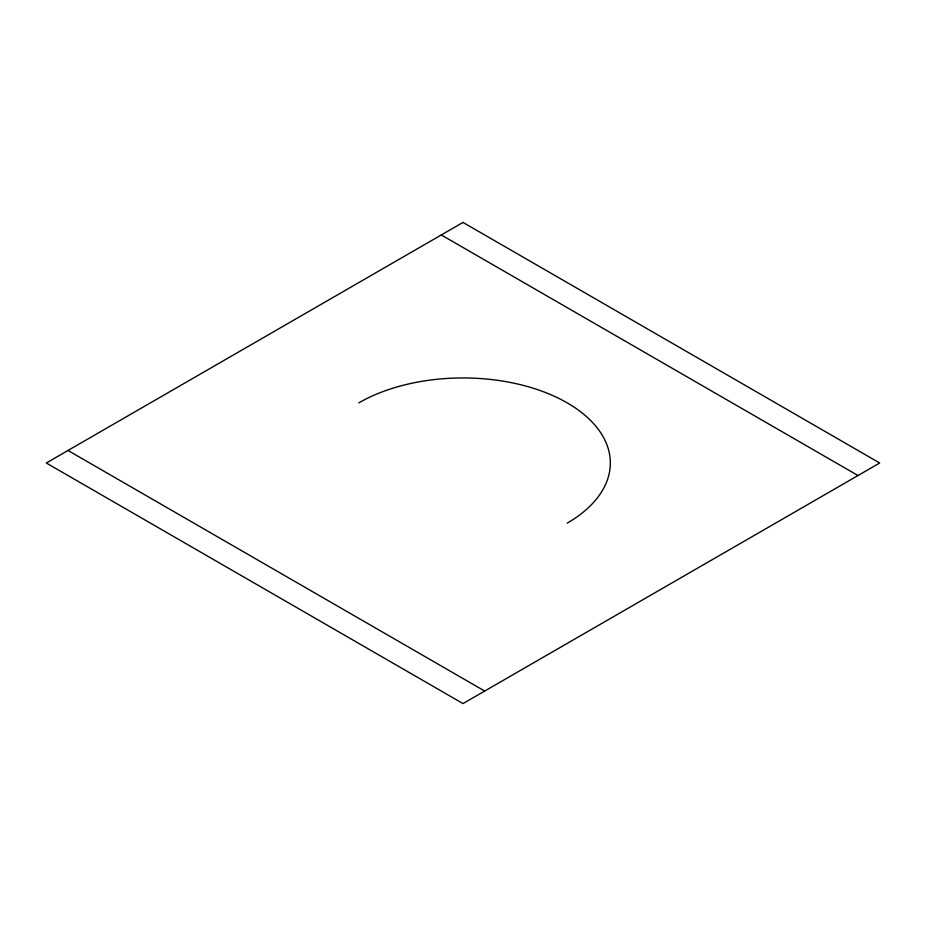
<?xml version="1.0" encoding="UTF-8"?>
<svg xmlns="http://www.w3.org/2000/svg" width="926" height="926" viewBox="0 0 926 926"><rect width="100%" height="100%" fill="white"/><g stroke="black" fill="none" stroke-linecap="round" stroke-linejoin="round"><path stroke-width="1.39" d="M441.297 234.949L857.997 475.536M68.003 450.476L484.703 691.051M358.825 402.856A147.327 85.053 0 0 1 567.175 402.856A147.327 85.053 0 0 1 567.175 523.144M463 222.425L46.3 463L463 703.575L879.7 463L463 222.425"/></g></svg>
